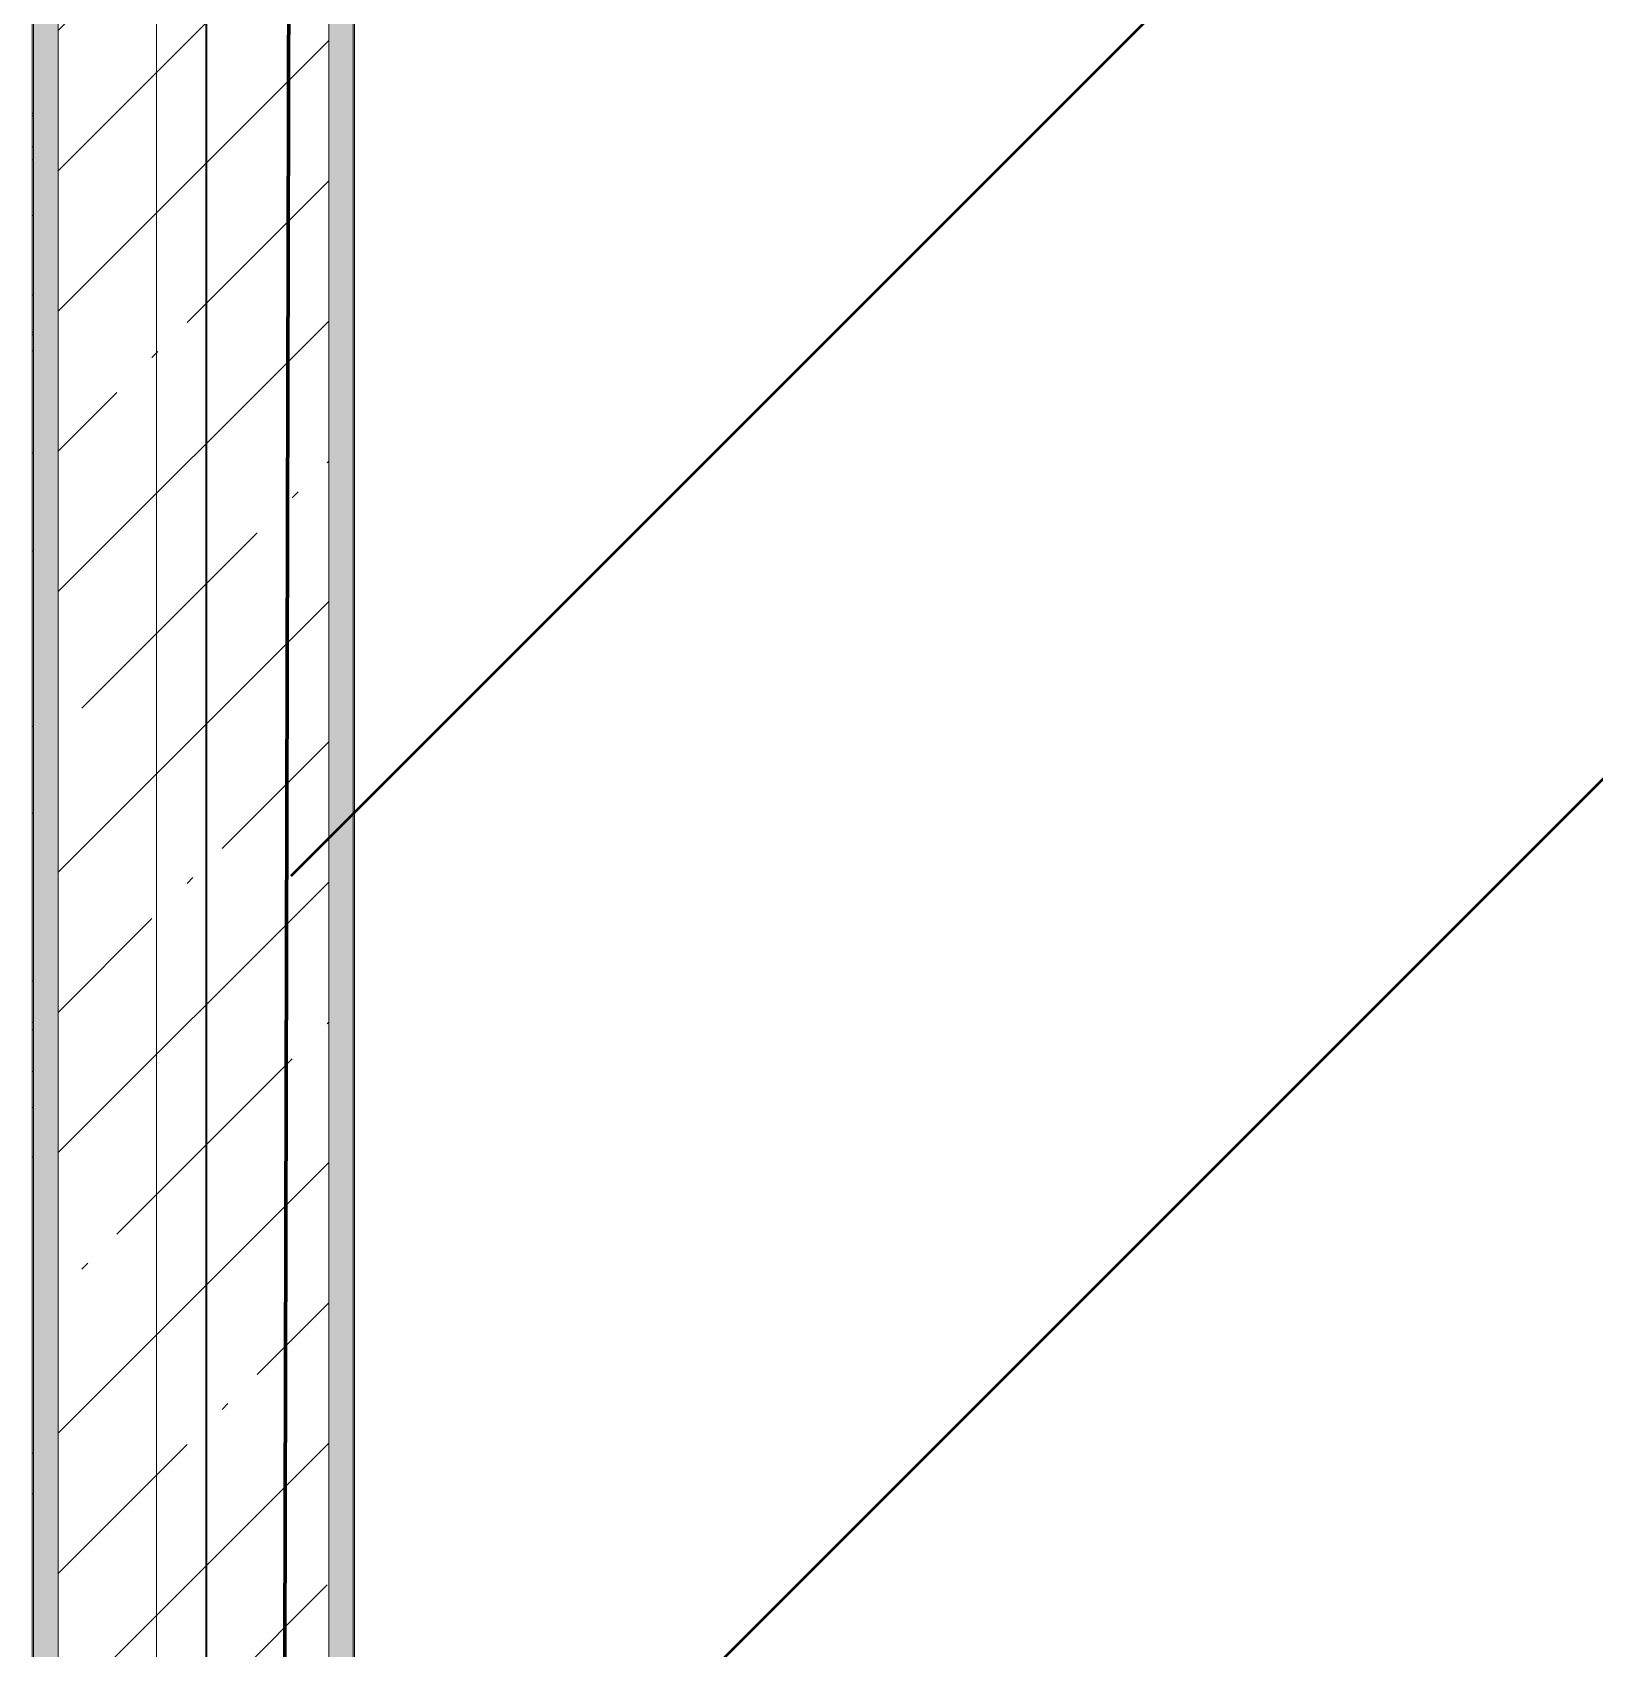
# Model space of a CAD drawing. Header units: millimetres. Extents: x -213547 to 415037, y -3642 to 106956.
# Drawn here: x 107174 to 108444, y 3034 to 4348 of the extents above; entities that cross this region are included whole.
import ezdxf

# ---------------------------------------------------------------- set-up
doc = ezdxf.new("R2010")
doc.units = ezdxf.units.MM
for name, color, linetype, lineweight in [('1)CF2', 3, 'Continuous', 30), ('10)FK4', 3, 'Continuous', 50), ('965 СКБ CF2', 5, 'Continuous', 50), ('A-FLOR', 7, 'Continuous', 9), ('A-GENM-3', 7, 'Continuous', 5), ('A-WALL', 7, 'Continuous', 5), ('I-WALL', 7, 'Continuous', 5), ('Оси', 7, 'Continuous', 9)]:
    doc.layers.add(name, color=color, linetype=linetype, lineweight=lineweight)
doc.layers.add('A-WALL-1', color=9, linetype='Continuous', lineweight=5, true_color=0x808080)
doc.layers.add('A-WALL-FNSH-1', color=9, linetype='Continuous', lineweight=5, true_color=0x808080)
pattern_1 = [(0, (64.7, -136.06), (243.84, 60.96), [20.117, -162.763, 20.117, -162.763, -975.36]), (0, (64.7, -136.06), (243.84, 60.96), [-365.76, 20.117, -345.643, 20.117, -162.763, -426.72]), (0, (64.7, -136.06), (243.84, 60.96), [-914.4, 20.117, -101.803, 20.117, -284.683]), (120, (156.14, -105.58), (-174.71291, 180.691634), [20.117, -162.763, 20.117, -162.763, -975.36]), (120, (156.14, -105.58), (-174.71291, 180.691634), [-365.76, 20.117, -345.643, 20.117, -162.763, -426.72]), (120, (156.14, -105.58), (-174.71291, 180.691634), [-914.4, 20.117, -101.803, 20.117, -284.683]), (240, (186.62, 16.34), (-69.12709, -241.651634), [20.117, -162.763, 20.117, -162.763, -975.36]), (240, (186.62, 16.34), (-69.12709, -241.651634), [-365.76, 20.117, -345.643, 20.117, -162.763, -426.72]), (240, (186.62, 16.34), (-69.12709, -241.651634), [-914.4, 20.117, -101.803, 20.117, -284.683])]

# ---------------------------------------------------------------- blocks, each defined once
blk = doc.blocks.new('Рисунок_горы - Рисунок_горы-31934381-Объем проектирования 1 этажа')
at = {"layer": 'A-GENM-3'}
for p, q in [((107109, 5509.4), (107109, 170.3)), ((107109, 4354.2), (107109, 4586.3)), ((107109, 4374.4), (107109, 4384)), ((107109, 4308.3), (107109, 4334.6)), ((107109, 4299.4), (107109, 4310.1)), ((107109, 4296), (107109, 4299.4)), ((107109, 3683.3), (107109, 4294.2)), ((107109, 4258.7), (107109, 4082.8)), ((107109, 3759.7), (107109, 3739.9)), ((107109, 3739.9), (107109, 3702.6)), ((107109, 3402.6), (107109, 3715.1)), ((107109, 3715.1), (107109, 3402.6)), ((107109, 3400.4), (107109, 3402.6)), ((107109, 3402.6), (107109, 3400.4))]:
    blk.add_line(p, q, dxfattribs=at)
for points in [[(107109, 4480.9), (107109, 4572.6), (107109, 4516.7), (107109, 4440.6)], [(107109, 4419.5), (107109, 4434.6), (107109, 4456.1), (107109, 4480.9)], [(107109, 4422.9), (107109, 4416.6), (107109, 4332.3), (107109, 4267.6)], [(107109, 4407.7), (107109, 4390), (107109, 4344.3), (107109, 4292)], [(107109, 4388.7), (107109, 4383.5), (107109, 4378.7), (107109, 4374.4)], [(107109, 4317.2), (107109, 4357.9), (107109, 4365.3), (107109, 4387.8)], [(107109, 4353.5), (107109, 4353.7), (107109, 4353.9), (107109, 4354.2)], [(107109, 4353.3), (107109, 4353.3), (107109, 4353.4), (107109, 4353.5)], [(107109, 4353.2), (107109, 4353.2), (107109, 4353.2), (107109, 4353.3)], [(107109, 4353.2), (107109, 4353.2), (107109, 4353.2), (107109, 4353.2)], [(107109, 4353.1), (107109, 4353.1), (107109, 4353.2), (107109, 4353.2)], [(107109, 4353.1), (107109, 4353.1), (107109, 4353.1), (107109, 4353.1)], [(107109, 4348.5), (107109, 4349.6), (107109, 4351.1), (107109, 4353.1)], [(107109, 4350.1), (107109, 4336.2), (107109, 4297.2), (107109, 4243.4)], [(107109, 4348.4), (107109, 4348.5), (107109, 4348.5), (107109, 4348.5)], [(107109, 4348.4), (107109, 4348.4), (107109, 4348.4), (107109, 4348.4)], [(107109, 4348.4), (107109, 4348.4), (107109, 4348.4), (107109, 4348.4)], [(107109, 4348.4), (107109, 4348.4), (107109, 4348.4), (107109, 4348.4)], [(107109, 4348.4), (107109, 4348.4), (107109, 4348.4), (107109, 4348.4)], [(107109, 4346.6), (107109, 4347.1), (107109, 4347.7), (107109, 4348.4)], [(107109, 4346.6), (107109, 4346.6), (107109, 4346.6), (107109, 4346.6)], [(107109, 4346.6), (107109, 4346.6), (107109, 4346.6), (107109, 4346.6)], [(107109, 4346.5), (107109, 4346.5), (107109, 4346.6), (107109, 4346.6)], [(107109, 4346.5), (107109, 4346.5), (107109, 4346.5), (107109, 4346.5)], [(107109, 4346.5), (107109, 4346.5), (107109, 4346.5), (107109, 4346.5)], [(107109, 4346.3), (107109, 4346.4), (107109, 4346.5), (107109, 4346.5)], [(107109, 4330.1), (107109, 4333.9), (107109, 4326.6), (107109, 4344.4)], [(107109, 4284.3), (107109, 4313.8), (107109, 4319.7), (107109, 4338.1)], [(107109, 4330.6), (107109, 4330.4), (107109, 4330.3), (107109, 4330.1)], [(107109, 4284.9), (107109, 4299.2), (107109, 4315.7), (107109, 4330.1)], [(107109, 4232.7), (107109, 4253.9), (107109, 4283.4), (107109, 4317.2)], [(107109, 4232.7), (107109, 4248.5), (107109, 4266.5), (107109, 4284.3)], [(107109, 4185.1), (107109, 4203.6), (107109, 4225.6), (107109, 4254)], [(107109, 4232.7), (107109, 4212.8), (107109, 4192.3), (107109, 4183.1)], [(107109, 4193.4), (107109, 4203.1), (107109, 4216.9), (107109, 4232.7)], [(107109, 4232.7), (107109, 4223.8), (107109, 4216.7), (107109, 4211.3)], [(107109, 4215.9), (107109, 4220.6), (107109, 4226.3), (107109, 4232.6)], [(107109, 4109.1), (107109, 4188.9), (107109, 4152.7), (107109, 4076.1)], [(107109, 4181.7), (107109, 4181.8), (107109, 4181.8), (107109, 4181.9)], [(107109, 4055.8), (107109, 4068.4), (107109, 4086.6), (107109, 4109.1)], [(107109, 4079.1), (107109, 4063.9), (107109, 4046.4), (107109, 4024.9)], [(107109, 3775), (107109, 3972.8), (107109, 3938.6), (107109, 4024.9)], [(107109, 3859.4), (107109, 3858.2), (107109, 3856.9), (107109, 3855.2)], [(107109, 3850.5), (107109, 3842.3), (107109, 3830.7), (107109, 3817.8)], [(107109, 3817.8), (107109, 3792.3), (107109, 3761.7), (107109, 3741.7)], [(107109, 3817.8), (107109, 3817.8), (107109, 3817.8), (107109, 3817.8)], [(107109, 3746.2), (107109, 3755.2), (107109, 3774), (107109, 3783.9)], [(107109, 3741.7), (107109, 3742.5), (107109, 3744.1), (107109, 3746.2)], [(107109, 3685.8), (107109, 3685.1), (107109, 3684.2), (107109, 3683.3)], [(107109, 3400.4), (107109, 3399.3), (107109, 3107.3), (107109, 3083.5)], [(107109, 3190.2), (107109, 3238.9), (107109, 3287.7), (107109, 3341.9)]]:
    blk.add_open_spline(points, degree=3, dxfattribs=at)
for points, knots in [([(107109, 4440.6), (107109, 4440.6), (107109, 4428.6), (107109, 4419.2), (107109, 4412.3)], [0.33333333, 0.33333333, 0.33333333, 0.33333333, 0.33333334, 0.43094988, 0.43094988, 0.43094988, 0.43094988]), ([(107109, 4384), (107109, 4384), (107109, 4409), (107109, 4420.8), (107109, 4422.9)], [0.059701493, 0.059701493, 0.059701493, 0.059701493, 0.059701503, 0.063242757, 0.063242757, 0.063242757, 0.063242757]), ([(107109, 4387.8), (107109, 4387.8), (107109, 4397.7), (107109, 4404.7), (107109, 4409.2)], [0.25, 0.25, 0.25, 0.25, 0.25000001, 0.28568067, 0.28568067, 0.28568067, 0.28568067]), ([(107109, 4355.8), (107109, 4355.8), (107109, 4362.9), (107109, 4368.3), (107109, 4374.4)], [0.02985075, 0.02985075, 0.02985075, 0.02985075, 0.02985076, 0.04477612, 0.04477612, 0.04477612, 0.04477612]), ([(107109, 4374.4), (107109, 4374.4), (107109, 4368.3), (107109, 4362.9), (107109, 4355.8)], [0.589928058, 0.589928058, 0.589928058, 0.589928058, 0.589928068, 0.597122302, 0.597122302, 0.597122302, 0.597122302]), ([(107109, 4344.4), (107109, 4344.4), (107109, 4347.6), (107109, 4352.1), (107109, 4355.8)], [0.01492537, 0.01492537, 0.01492537, 0.01492537, 0.01492538, 0.02985075, 0.02985075, 0.02985075, 0.02985075]), ([(107109, 4355.8), (107109, 4355.8), (107109, 4352.1), (107109, 4347.6), (107109, 4344.4)], [0.597122302, 0.597122302, 0.597122302, 0.597122302, 0.597122312, 0.604316547, 0.604316547, 0.604316547, 0.604316547]), ([(107109, 4338.1), (107109, 4338.1), (107109, 4343.6), (107109, 4347.8), (107109, 4350.7)], [0.2, 0.2, 0.2, 0.2, 0.20000001, 0.22434851, 0.22434851, 0.22434851, 0.22434851]), ([(107109, 4344.4), (107109, 4344.4), (107109, 4336.6), (107109, 4333.6), (107109, 4332.4)], [0.604316547, 0.604316547, 0.604316547, 0.604316547, 0.604316557, 0.607476181, 0.607476181, 0.607476181, 0.607476181]), ([(107109, 4310.1), (107109, 4310.1), (107109, 4334.9), (107109, 4340.8), (107109, 4343.6)], [0.223880597, 0.223880597, 0.223880597, 0.223880597, 0.223880607, 0.231873785, 0.231873785, 0.231873785, 0.231873785]), ([(107109, 4330.1), (107109, 4330.1), (107109, 4309.7), (107109, 4273.5), (107109, 4254)], [0.18181818, 0.18181818, 0.18181818, 0.18181818, 0.18181819, 0.27272727, 0.27272727, 0.27272727, 0.27272727]), ([(107109, 4254), (107109, 4254), (107109, 4273.5), (107109, 4309.7), (107109, 4330.1)], [0.97014925, 0.97014925, 0.97014925, 0.97014925, 0.97014926, 1, 1, 1, 1]), ([(107109, 4330.1), (107109, 4330.1), (107109, 4315.7), (107109, 4299.2), (107109, 4284.9)], [0.611510791, 0.611510791, 0.611510791, 0.611510791, 0.611510801, 0.617072383, 0.617072383, 0.617072383, 0.617072383]), ([(107109, 4267.6), (107109, 4267.6), (107109, 4277.2), (107109, 4300.9), (107109, 4308.3)], [0.07462687, 0.07462687, 0.07462687, 0.07462687, 0.07462688, 0.08955224, 0.08955224, 0.08955224, 0.08955224]), ([(107109, 4308.3), (107109, 4308.3), (107109, 4294.5), (107109, 4267.6), (107109, 4258.7)], [0.08955224, 0.08955224, 0.08955224, 0.08955224, 0.08955225, 0.10447761, 0.10447761, 0.10447761, 0.10447761]), ([(107109, 4292), (107109, 4292), (107109, 4266.8), (107109, 4247.3), (107109, 4232.7)], [0.5, 0.5, 0.5, 0.5, 0.50000001, 0.57918233, 0.57918233, 0.57918233, 0.57918233]), ([(107109, 4254), (107109, 4254), (107109, 4225.6), (107109, 4203.6), (107109, 4185.1)], [0.27272727, 0.27272727, 0.27272727, 0.27272727, 0.27272728, 0.29544577, 0.29544577, 0.29544577, 0.29544577]), ([(107109, 4243.4), (107109, 4243.4), (107109, 4239.9), (107109, 4236.3), (107109, 4232.7)], [0.4, 0.4, 0.4, 0.4, 0.40000001, 0.42014953, 0.42014953, 0.42014953, 0.42014953]), ([(107109, 4082.8), (107109, 4082.8), (107109, 3948.4), (107109, 3856.6), (107109, 3759.7)], [0.11940299, 0.11940299, 0.11940299, 0.11940299, 0.119403, 0.13432836, 0.13432836, 0.13432836, 0.13432836]), ([(107109, 4024.9), (107109, 4024.9), (107109, 4046.4), (107109, 4063.9), (107109, 4079.1)], [0.955223881, 0.955223881, 0.955223881, 0.955223881, 0.955223891, 0.958256249, 0.958256249, 0.958256249, 0.958256249]), ([(107109, 4076.1), (107109, 4076.1), (107109, 4066), (107109, 4058), (107109, 4051.8)], [0.33333333, 0.33333333, 0.33333333, 0.33333333, 0.33333334, 0.42936754, 0.42936754, 0.42936754, 0.42936754]), ([(107109, 4024.9), (107109, 4024.9), (107109, 3938.6), (107109, 3972.8), (107109, 3775)], [0.36363636, 0.36363636, 0.36363636, 0.36363636, 0.36363637, 0.45334444, 0.45334444, 0.45334444, 0.45334444]), ([(107109, 3797.9), (107109, 3797.9), (107109, 3823.6), (107109, 3847.2), (107109, 3857.9)], [0.4, 0.4, 0.4, 0.4, 0.4, 0.5139469, 0.5139469, 0.5139469, 0.5139469]), ([(107109, 3707.8), (107109, 3707.8), (107109, 3691.4), (107109, 3691.8), (107109, 3685.8)], [0.1641791, 0.1641791, 0.1641791, 0.1641791, 0.16417911, 0.17746594, 0.17746594, 0.17746594, 0.17746594]), ([(107109, 3400.4), (107109, 3400.4), (107109, 3384.7), (107109, 3360.7), (107109, 3341.9)], [0.71942446, 0.71942446, 0.71942446, 0.71942446, 0.71942447, 0.726618705, 0.726618705, 0.726618705, 0.726618705]), ([(107109, 3083.5), (107109, 3083.5), (107109, 3107.1), (107109, 3395.2), (107109, 3400.3)], [0.88059701, 0.88059701, 0.88059701, 0.88059701, 0.88059702, 0.8954165, 0.8954165, 0.8954165, 0.8954165]), ([(107109, 3341.9), (107109, 3341.9), (107109, 3360.5), (107109, 3384.5), (107109, 3400.1)], [0.875, 0.875, 0.875, 0.875, 0.875, 0.9992973, 0.9992973, 0.9992973, 0.9992973]), ([(107109, 3341.9), (107109, 3341.9), (107109, 3287.7), (107109, 3238.9), (107109, 3190.2)], [0.726618705, 0.726618705, 0.726618705, 0.726618705, 0.726618715, 0.730787086, 0.730787086, 0.730787086, 0.730787086])]:
    blk.add_open_spline(points, degree=3, knots=knots, dxfattribs=at)

msp = doc.modelspace()

# ---------------------------------------------------------------- hatches: boundary and pattern name
at = {"layer": '1)CF2'}
h = msp.add_hatch(dxfattribs=at)
h.set_pattern_fill('ANSI31', color=256, scale=220)
h.paths.add_polyline_path([(109674, 10121.1), (107396, 10126.4), (107377.5, 16.6), (109655.5, 11.3)])
at = {"layer": '965 СКБ CF2'}
h = msp.add_hatch(dxfattribs=at)
h.set_pattern_fill('ANSI31', color=256, scale=220)
h.paths.add_polyline_path([(109674, 10121.1), (107396, 10126.4), (107377.5, 16.6), (109655.5, 11.3)])
at = {"layer": 'I-WALL'}
h = msp.add_hatch(dxfattribs=at)
h.set_pattern_fill('FP_1', color=256, style=0, pattern_type=2)
h.set_pattern_definition([(45, (64.7, -136.06), (-114.04925, 114.04925), []), (45, (178.75, -136.06), (-114.04925, 114.04925), [201.612, -40.322, 6.706, -33.617])])
h.paths.add_polyline_path([(107414.7, 2263.9), (107414.7, 10243.9), (107194.7, 10263.9), (107194.7, 2263.9), (107414.5, 2263.9)])
h.paths.add_polyline_path([(107414.7, 10243.9), (107414.7, 10463.9), (107194.7, 10463.9), (107194.7, 10263.9)])
h = msp.add_hatch(dxfattribs=at)
h.set_pattern_fill('FP_191', color=256, style=0, pattern_type=2)
h.set_pattern_definition(pattern_1)
h.paths.add_polyline_path([(107194.7, 13.9), (107194.7, 10243.9), (107174.7, 10243.9), (107174.7, 13.9)])
h = msp.add_hatch(dxfattribs=at)
h.set_pattern_fill('FP_191', color=256, style=0, pattern_type=2)
h.set_pattern_definition(pattern_1)
h.paths.add_polyline_path([(107431.7, 2343.9), (107434.7, 2343.9), (107434.7, 10242.9), (107414.7, 10243.9), (107414.7, 2343.9)])

# ---------------------------------------------------------------- linework, layer by layer
at = {"layer": '10)FK4', "flags": 128}
for points in [[(109654.7, 2223.1), (109673.3, 10121.1), (107395.3, 10126.4), (107376.7, 2228.4)], [(109655.5, 2223.1), (109674, 10121.1), (107396, 10126.4), (107377.5, 2228.4)]]:
    msp.add_lwpolyline(points, close=True, dxfattribs=at)
at = {"layer": 'A-FLOR'}
for p, q in [((107174.7, 10243.9), (107174.7, 33.9)), ((107434.7, 2420.9), (107434.7, 10242.9))]:
    msp.add_line(p, q, dxfattribs=at)
at = {"layer": 'A-WALL'}
msp.add_line((107414.7, 2263.9), (107414.7, 10463.9), dxfattribs=at)
at = {"layer": 'A-WALL-1'}
msp.add_line((107194.7, 13.9), (107194.7, 10463.9), dxfattribs=at)
at = {"layer": 'A-WALL-FNSH-1'}
for p, q in [((107314.7, 10253.9), (107314.7, 24.4)), ((107315.7, 24.4), (107315.7, 10253.9)), ((107435.7, 2344.9), (107435.7, 10242.9)), ((107173.7, 4689.2), (107173.7, 3783.8)), ((107173.7, 4280.3), (107174.7, 4280.3)), ((107174.7, 4104.3), (107173.7, 4104.3)), ((107173.7, 3783.8), (107174.7, 3783.8)), ((107174.7, 3783.7), (107173.7, 3783.7)), ((107173.7, 3783.7), (107173.7, 3192.7)), ((107173.7, 3192.7), (107174.7, 3192.7))]:
    msp.add_line(p, q, dxfattribs=at)
at = {"layer": 'I-WALL'}
for p, q in [((107174.7, 4282.3), (107173.7, 4282.3)), ((107173.7, 4255.1), (107174.7, 4255.1)), ((107174.7, 4244.5), (107173.7, 4244.5)), ((107174.7, 4199.2), (107173.7, 4199.2)), ((107173.7, 4134.5), (107174.7, 4134.5)), ((107173.7, 4102.3), (107174.7, 4102.3)), ((107173.7, 4089.2), (107174.7, 4089.2)), ((107174.7, 4006.2), (107173.7, 4006.2)), ((107173.7, 3926.2), (107174.7, 3926.2)), ((107173.7, 3713.2), (107174.7, 3713.2)), ((107174.7, 3577), (107173.7, 3577)), ((107174.7, 3543.1), (107173.7, 3543.1)), ((107173.7, 3537), (107174.7, 3537)), ((107173.7, 3503.1), (107174.7, 3503.1)), ((107174.7, 3473.9), (107173.7, 3473.9)), ((107173.7, 3433.9), (107174.7, 3433.9)), ((107173.7, 3159.8), (107174.7, 3159.8))]:
    msp.add_line(p, q, dxfattribs=at)
for points in [[(107173.7, 3713.2), (107173.7, 3733.5), (107173.7, 3757), (107173.7, 3783.8)], [(107173.7, 3783.7), (107173.7, 3755.3), (107173.7, 3731.8), (107173.7, 3713.2)], [(107173.7, 3159.8), (107173.7, 3300.2), (107173.7, 3484.7), (107173.7, 3713.2)], [(107173.7, 3713.2), (107173.7, 3484.7), (107173.7, 3300.2), (107173.7, 3159.8)], [(107173.7, 2486.2), (107173.7, 2721.5), (107173.7, 2957), (107173.7, 3192.7)]]:
    msp.add_open_spline(points, degree=3, dxfattribs=at)
at = {"layer": 'Оси'}
msp.add_lwpolyline([(107274.7, -2042.3), (107274.7, 2957.7), (107274.7, 16892.2), (107274.7, 21892.2)], dxfattribs=at)

# ---------------------------------------------------------------- block references
at = {"layer": 'A-GENM-3'}
msp.add_blockref('Рисунок_горы - Рисунок_горы-31934381-Объем проектирования 1 этажа', (64.7, -136.1), dxfattribs=at)

doc.saveas('drawing.dxf')
